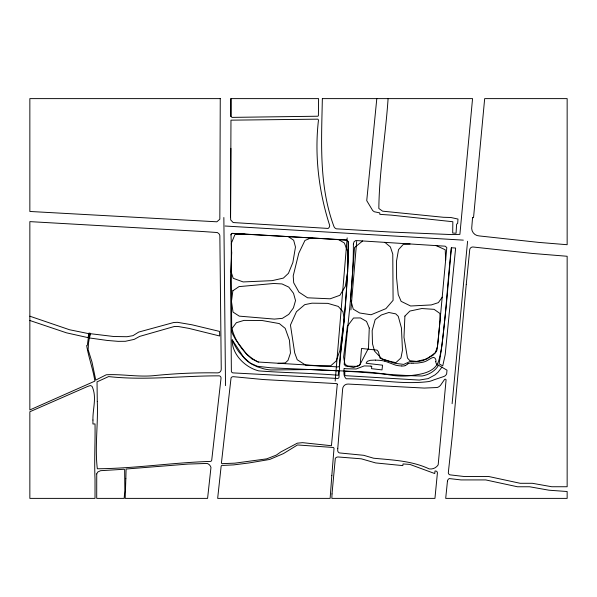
<?xml version="1.0" encoding="UTF-8"?>
<svg xmlns="http://www.w3.org/2000/svg" width="597" height="597" viewBox="0 0 597 597"><rect width="100%" height="100%" fill="white"/><g stroke="black" fill="none" stroke-linecap="round" stroke-linejoin="round"><path stroke-width="0.9" d="M29.85 320.492L29.85 409.945L94.871 381.132C93.08 369.05 88.61 357.558 86.655 345.499L87.319 345.342L89.005 333.066L90.117 333.23L88.52 342.984L88.132 349.7L91.99 362.066L95.759 380.095L106.281 374.774C122.669 373.916 138.9 377.379 155.28 375.506C175.884 373.461 196.674 372.535 217.472 372.886A3.672 3.672 0 0 0 221.248 369.006L219.86 236.024A3.44 3.44 0 0 0 218.726 233.569L217.368 232.539L201.562 231.449L29.85 221.621L29.85 320.492L66.513 332.835L88.057 337.641L88.826 333.678L69.558 329.753L29.85 316.201M230.912 116.475L230.935 98.617L318.589 98.617L318.402 115.646L317.902 116.221L232.024 117.385L230.912 116.475L230.92 98.617M230.569 216.815L230.964 120.161L317.91 119.161L318.477 120.087C314.35 155.474 318.858 191.809 329.656 225.345A3.492 3.492 0 0 1 328.119 228.435L233.181 222.547L230.703 219.935L230.569 216.815L230.86 148.325M231.651 252.374L230.599 280.396L231.367 371.207A1.888 1.888 0 0 0 233.315 372.909L337.671 378.468A1.44 1.44 0 0 0 339.006 377.162L340.163 355.849C345.141 318.291 347.767 280.418 348.312 242.539A2.858 2.858 0 0 0 346.335 239.957L232.106 233.33A1.821 1.821 0 0 0 230.994 234.651L231.651 252.374L231.211 270.904L231.718 331.163L232.27 333.41L235.561 339.514L246.695 354.334L251.912 358.931L258.105 362.013L337.999 366.916L339.006 366.618L339.499 365.692C343.469 324.544 348.26 283.403 348.23 242.001L346.872 240.195L310.955 237.912L304.925 240.479L298.784 253.24L293.209 275.896L293.709 282.784L298.978 292.164L307.559 297.799L330.126 298.806L339.887 295.299L345.305 286.441L347.738 271.575L348.044 252.591L344.372 243.024L338.745 239.681M451.384 247.77C446.989 286.366 445.616 325.559 439.093 363.804L442.743 365.909L445.198 354.648L455.623 248.024L451.384 247.77L446.205 306.619L442.355 341.887A119.385 119.385 0 0 1 438.87 360.245C435.131 373.453 419.079 374.535 407.699 375.931A76.991 76.991 0 0 1 391.333 375.214L388.998 374.826A200.786 200.786 0 0 0 370.222 372.334A290.881 290.881 0 0 0 351.357 371.349L311.231 369.543L271.031 369.953A44.387 44.387 0 0 1 264.09 368.924L257.307 366.797L253.009 364.774A38.462 38.462 0 0 1 245.412 359.364L239.143 352.245A57.939 57.939 0 0 1 233.181 342.081L232.233 339.902C231.778 354.29 245.345 367.625 258.792 370.886C285.269 372.931 311.858 373.021 338.32 375.267L338.551 370.812L271.18 367.827L257.411 366.289L250.292 363.17L243.83 357.491L232.233 339.902M335.178 381.073L347.17 237.867M350.894 309.903L356.685 241.434M388.087 98.617C385.655 135.28 379.252 171.72 378.834 208.487L382.595 211.166L443.474 217.286L450.825 217.487L457.989 219.069L457.653 223.442L456.615 224.151L456.063 233.255L452.69 233.046L452.847 221.733L391.557 215.151L379.864 214.353L379.759 212.89L374.282 211.756L372.707 210.569L366.737 200.659L376.804 98.617M452.116 403.714L467.585 241.263M231.017 234.905L231.337 233.905L232.285 233.472L312.209 237.979M438.497 365.252C435.235 371.17 428.653 374.826 422.116 375.991C396.274 375.67 370.618 372.446 344.812 371.23L344.797 375.632L419.288 380.073L428.191 378.602L435.109 374.834L437.967 372.327L441.914 367.222M442.28 297.172L438.37 302.634L431.303 304.933L410.617 306L401.132 301.358L398.236 294.59L396.595 278.075L396.498 261.135L398.535 249.643L403.266 244.404L410.109 243.964M362.655 240.957L354.506 247.591L350.543 299.187L353.267 309.149L359.7 313L371.065 314.761L385.886 308.656L393.087 300.343L392.774 254.098L390.393 246.957L384.908 242.367M407.863 363.894L407.669 364.013A10.545 10.545 0 0 0 407.475 364.148L406.676 364.707A9.642 9.642 0 0 1 405.236 365.565M278.098 363.334L285.276 362.916L288.015 360.349L290.455 353.058L289.441 340.208L285.209 328.365L279.321 323.581L262.016 320.499L243.964 320.395L236.375 322.693L231.934 328.596C235.472 342.417 245.292 355.991 258.404 362.036M245.031 234.188L234.934 234.599L231.323 243.322L231.218 272.21L233.226 278.306L243.158 281.933L272.157 280.65L283.396 278.083L288.463 273.292L292.866 262.508L295.478 247.009L293.672 240.263L288.358 236.636M375.401 360.073L370.707 360.297A29.335 29.335 0 0 0 370.065 360.379L367.297 361.319L366.08 363.26L382.558 365.177L382.013 369.894L371.498 368.677L371.774 366.282A9.44 9.44 0 0 1 371.476 366.245L370.804 366.14M411.908 363.088L413.079 363.133M413.228 363.14L417.034 363.088A37.895 37.895 0 0 0 419.027 362.879L422.333 362.334A20.037 20.037 0 0 0 424.43 361.797L425.586 361.357A20.746 20.746 0 0 0 427.691 360.282L430.138 358.827A17.597 17.597 0 0 1 431.944 357.879C434.429 356.26 436.355 359.207 435.922 361.476M401.826 366.013L399.751 365.842A28.843 28.843 0 0 1 395.415 365.088L387.386 362.066A31.298 31.298 0 0 0 386.289 361.67L384.237 361.081M225.106 226.017L463.339 240.136M370.58 366.095L364.245 365.909L356.103 369.006L346.2 368.722A70.521 70.521 0 0 1 344.021 368.521L343.954 373.409A7.343 7.343 0 0 0 346.215 378.782C373.632 378.64 401.341 385.02 428.586 381.58A24.395 24.395 0 0 0 433.706 379.923L443.564 376.603A4.91 4.91 0 0 0 446.653 373.834L447.004 370.155L438.064 365.013M436.176 245.621L445.22 249.755L445.661 260.128M223.853 217.509L225.517 385.632M375.401 360.155A43.708 43.708 0 0 1 384.252 361.006M405.251 365.618A7.261 7.261 0 0 1 401.833 365.931M407.796 363.76A7.47 7.47 0 0 1 411.893 363.215M437.974 365.177A4.254 4.254 0 0 1 435.72 361.476M92.938 420.027L92.923 423.989L95.027 423.93C95.311 442.556 94.207 460.586 95.02 479.175L95.02 498.383L29.85 498.383L29.85 411.751L87.408 386.55L90.416 385.52L92.028 386.319C97.117 397.154 92.61 408.818 92.938 420.027M220.256 98.617L219.83 219.218L216.845 221.8L29.85 211.465L29.85 98.617L220.256 98.617M322.35 98.617C321.529 141.288 318.738 185.309 333.805 226.144A4.134 4.134 0 0 0 336.38 228.83L390.274 232.024L451.683 234.584L459.891 234.367L472.555 98.617L322.35 98.617M97.274 401.482C98.274 423.855 94.692 446.653 97.326 468.764C134.832 468.518 172.623 462.585 210.256 461.414A1.433 1.433 0 0 0 211.726 460.13L221.009 378.446A2.231 2.231 0 0 0 218.256 375.849C181.757 375.804 144.944 380.625 108.602 376.58L97.035 381.871L97.274 401.482M125.84 478.697L125.198 498.383L207.584 498.383L210.965 467.466A5.97 5.97 0 0 0 207.137 463.444L188.152 464.063L126.094 469.018L125.84 478.697M353.387 243.912C353.499 284.276 347.476 324.275 344.185 364.424L345.573 366.021L356.745 366.386L358.872 365.752L360.23 364.013L361.521 348.476L377.028 350.148L378.416 351.849L380.088 358.282L389.334 361.163L395.856 362.663L400.945 357.961L402.46 350.267L401.438 327.954L398.274 316.35L395.751 313.865L388.826 312.492L381.364 314.992L375.177 319.596L372.155 330.656L372.483 343.775L374.573 351.133L382.14 359.088L394.863 363.297L403.699 364.401L409.751 361.64L418.691 361.364L423.094 360.573L432.944 355.342L435.959 352.058L437.011 350.088L438.108 341.208L446.802 247.591L445.175 246.188L355.797 240.524L354.036 241.792L353.387 243.912M96.736 473.906L96.707 498.383L124.161 498.383L124.833 490.331L124.654 469.705L123.922 469.264L100.557 470.69L97.639 472.108L96.736 473.906M332.007 493.928L331.857 498.383L434.944 498.383L437.407 473.011A1.858 1.858 0 0 0 435.004 471.055L434.78 473.406L434.213 473.354L409.893 464.414L403.042 463.944L402.818 465.615L375.64 462.929L361.297 458.817L338.506 456.996A3.433 3.433 0 0 0 335.305 458.339L332.007 493.928M369.267 328.022L368.498 348.178L359.73 365.088L353.633 367.491L347.133 366.095L344.827 363.715L343.626 357.036L347.394 326.208L353.514 318.022L360.446 317.932L366.521 321.402L369.267 328.022M337.783 448.34L337.693 450.31A2.627 2.627 0 0 0 340.603 453.041L363.692 455.302L373.573 458.212C392.393 460.056 411.803 460.697 429.221 468.914A9.059 9.059 0 0 0 438.168 464.876L446.086 379.856A0.91 0.91 0 0 0 444.407 379.662L440.773 384.938A7.007 7.007 0 0 1 437.153 387.52L424.236 388.072L348.141 384.058A5.254 5.254 0 0 0 342.618 389.199L337.783 448.34M404.9 316.089L403.982 337.23L407.475 358.036L409.863 360.685L416.602 361.431L426.84 358.946L435.332 352.745L437.437 346.633L440.108 320.238L439.907 313.44L434.101 309.343L421.833 308.53L409.885 311.052L404.9 316.089M331.835 475.384L330.134 498.383L217.659 498.383L221.144 466.227A1.403 1.403 0 0 1 223.054 465.406L233.696 464.884L248.927 462.966L269.657 459.459L283.448 453.593L297.493 444.959L333.402 447.481L334.029 448.257L331.835 475.384M472.563 217.577L471.682 228.45A7.813 7.813 0 0 0 479.301 235.934L538.815 242.404L567.15 244.71L567.15 98.617L484.674 98.617L473.533 217.651L472.563 217.577M337.268 384.326L331.439 445.72L302.567 442.668L297.313 443.175L280.762 451.981L276.321 455.101L266.695 458.862L234.882 463.16L222.017 463.645L221.42 463.056L231.046 377.916A2.41 2.41 0 0 1 233.449 376.692L263.419 379.543L337.014 383.632L337.268 384.326M466.257 284.344L452.377 435.168L448.34 472.458A2.231 2.231 0 0 0 450.004 474.854L463.772 476.458L488.495 476.458L520.188 483.294L532.367 483.294L551.74 486.742L567.15 486.742L567.15 256.27L532.39 253.441L472.869 246.979A3.157 3.157 0 0 0 469.667 250.277L466.257 284.344M447.444 481.242L445.698 498.383L567.15 498.383L567.15 491.518L548.979 490.204L529.606 486.764L517.427 486.764L485.734 479.921L461.011 479.921L449.302 478.563A3.373 3.373 0 0 0 447.444 481.242M232.86 290.761L231.464 301.448L233.039 312.104L239.263 316.134L274.351 319.096L282.388 318.35L288.761 314.35L293.448 307.88L295.53 300.582L293.523 293.291L288.776 287.105L282 283.933L273.702 283.485L239.009 286.62L232.86 290.761M344.238 318.559L339.947 350.461L336.111 361.051L330.79 365.73L320.268 366.088L305.716 365.163L297.224 359.73L294.679 352.827L290.455 325.059L296.47 311.679L304.754 304.649L311.992 303.179L327.768 303.366L338.275 306.418L342.932 311.686L344.238 318.559M90.184 333.678L89.55 337.977L107.229 340.439L118.042 341.342L125.355 341.297L134.221 339.38L139.623 336.409L174.511 326.44L178.704 326.589L188.943 328.387L219.674 335.984L219.569 331.417L192.055 324.805L177.473 322.313L173.787 322.492L138.713 332.074L133.012 335.648L127.012 336.723L113.639 336.499L90.184 333.678"/></g></svg>
